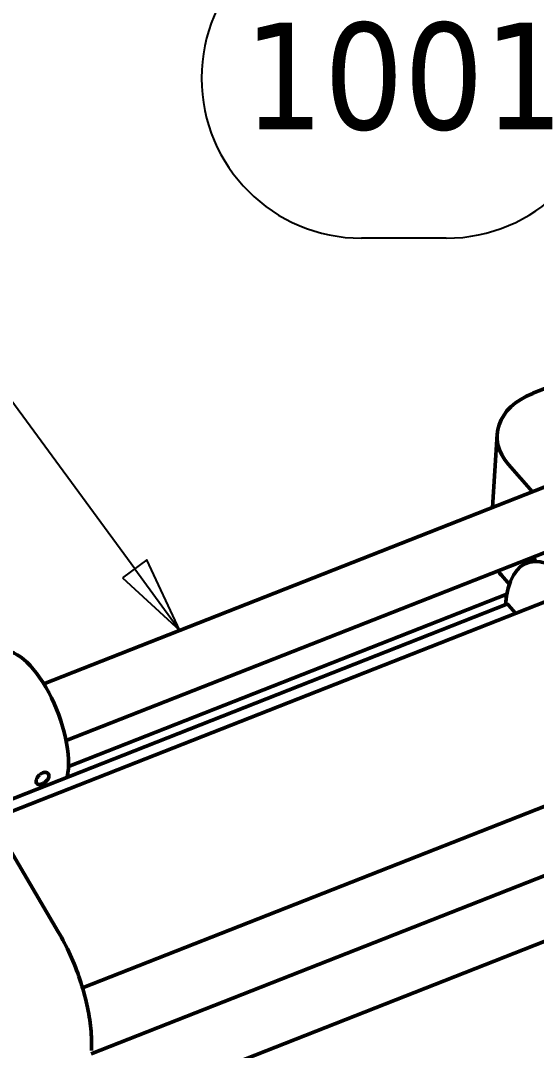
# Model space of a CAD drawing. Header units: millimetres. Extents: x -1259 to 2100, y -2965 to 1485.
# Drawn here: x 541.1 to 625.8, y 322.6 to 491.5 of the extents above; entities that cross this region are included whole.
import ezdxf

# ---------------------------------------------------------------- set-up
doc = ezdxf.new("R2010")
doc.units = ezdxf.units.MM
doc.header["$LTSCALE"] = 5
doc.layers.add('Symbol (ISO)', color=7, linetype='Continuous', lineweight=25)
doc.layers.add('Visible (ISO)', color=7, linetype='Continuous', lineweight=50)
doc.styles.add('Note Text (ISO)', font='tahoma.ttf')

# ---------------------------------------------------------------- blocks, each defined once
blk = doc.blocks.new('Balloon26')
at = {"layer": 'Symbol (ISO)'}
for p, q in [((97.225, 105.649), (94.437, 105.649)), ((111.97, 80.314), (100.32, 96.183)), ((97.225, 95.149), (94.437, 95.149)), ((112.373, 80.61), (111.567, 80.018)), ((113.45, 78.298), (112.373, 80.61)), ((111.97, 80.314), (113.45, 78.298)), ((111.567, 80.018), (113.45, 78.298))]:
    blk.add_line(p, q, dxfattribs=at)
at = {"layer": 'Symbol (ISO)', "flags": 128}
blk.add_lwpolyline([(111.567, 80.018), (113.45, 78.298), (112.373, 80.61), (111.567, 80.018)], dxfattribs=at)
at = {"layer": 'Symbol (ISO)'}
for centre, start, end in [((94.437, 100.399), 90, 270), ((97.225, 100.399), 270, 90)]:
    blk.add_arc(centre, 5.25, start, end, dxfattribs=at)
blk.add_solid([(111.567, 80.018), (113.45, 78.298), (112.373, 80.61), (111.567, 80.018)], dxfattribs=at)
at = {"layer": 'Symbol (ISO)', "insert": (95.831, 100.436), "char_height": 3.5, "attachment_point": 5, "style": 'Note Text (ISO)'}
blk.add_mtext('1003', dxfattribs=at)
blk = doc.blocks.new('Balloon27')
at = {"layer": 'Symbol (ISO)'}
for p, q in [((122.2, 101.664), (119.414, 101.664)), ((131.029, 92.79), (127.044, 94.426)), ((131.219, 93.253), (130.839, 92.328)), ((133.342, 91.841), (131.219, 93.253)), ((131.029, 92.79), (133.342, 91.841)), ((130.839, 92.328), (133.342, 91.841)), ((122.2, 91.164), (119.414, 91.164))]:
    blk.add_line(p, q, dxfattribs=at)
at = {"layer": 'Symbol (ISO)', "flags": 128}
blk.add_lwpolyline([(130.839, 92.328), (133.342, 91.841), (131.219, 93.253), (130.839, 92.328)], dxfattribs=at)
at = {"layer": 'Symbol (ISO)'}
for centre, start, end in [((119.414, 96.414), 90, 270), ((122.2, 96.414), 270, 90)]:
    blk.add_arc(centre, 5.25, start, end, dxfattribs=at)
blk.add_solid([(130.839, 92.328), (133.342, 91.841), (131.219, 93.253), (130.839, 92.328)], dxfattribs=at)
at = {"layer": 'Symbol (ISO)', "insert": (120.807, 96.451), "char_height": 3.5, "attachment_point": 5, "style": 'Note Text (ISO)'}
blk.add_mtext('1001', dxfattribs=at)

msp = doc.modelspace()

# ---------------------------------------------------------------- linework, layer by layer
at = {"layer": 'Visible (ISO)'}
for p, q in [((625.22, 430.38), (642.59, 437.2)), ((544.94, 382.73), (664.4, 429.64)), ((618.57, 411.65), (619.33, 423.66)), ((548.59, 373.42), (663.74, 418.64)), ((621.19, 418.71), (625.13, 414.22)), ((625.79, 403.17), (624.2, 402.55)), ((621.35, 399.04), (620.04, 400.53)), ((536.17, 360.46), (632.56, 398.31)), ((620.94, 397.42), (548.99, 369.16)), ((534.97, 362.01), (620.92, 395.77)), ((622.37, 394.31), (621.23, 395.61)), ((551.29, 332.88), (643.3, 369.02)), ((552.7, 322.03), (651.97, 361.02)), ((538.9, 356.3), (547.3, 342.06)), ((553.81, 311.72), (655.63, 351.71))]:
    msp.add_line(p, q, dxfattribs=at)
for centre, major_axis, ratio, start_param, end_param in [((631.8, 422.87), (-12.47, 0.79), 0.685053, 5.311527, 6.882323), ((632.11, 382.39), (7.92, -20.16), 0.41082, 5.58145, 10.126513), ((630.65, 404.7), (12.47, -0.79), 0.685053, 3.646445, 3.74073), ((621.2, 395.07), (-0.274, 0.698), 0.41082, 5.433022, 6.283185), ((542.38, 376.35), (-4.57, 11.63), 0.41082, 3.693932, 6.283185)]:
    msp.add_ellipse(centre, major_axis=major_axis, ratio=ratio, start_param=start_param, end_param=end_param, dxfattribs=at)
for points, knots in [([(544.64, 366.31), (544.5, 366.26), (544.36, 366.23), (544.11, 366.21), (544, 366.23), (543.83, 366.31), (543.76, 366.37), (543.68, 366.54), (543.66, 366.65), (543.67, 366.88), (543.71, 367.02), (543.82, 367.29), (543.91, 367.43), (544.1, 367.67), (544.22, 367.8), (544.48, 368), (544.62, 368.08), (544.88, 368.18), (545.03, 368.21), (545.29, 368.22), (545.41, 368.19), (545.59, 368.09), (545.67, 368.02), (545.77, 367.83), (545.79, 367.72), (545.78, 367.49), (545.74, 367.36), (545.62, 367.1), (545.52, 366.97), (545.32, 366.74), (545.19, 366.63), (544.91, 366.44), (544.77, 366.37), (544.64, 366.31)], [0, 0, 0, 0, 0.0376958, 0.0376958, 0.0753916, 0.0753916, 0.1130872, 0.1130872, 0.1507829, 0.1507829, 0.1884785, 0.1884785, 0.2261742, 0.2261742, 0.26387, 0.26387, 0.3015657, 0.3015657, 0.3392615, 0.3392615, 0.3769573, 0.3769573, 0.414653, 0.414653, 0.4523486, 0.4523486, 0.4900443, 0.4900443, 0.5277399, 0.5277399, 0.5654357, 0.5654357, 0.6031315, 0.6031315, 0.6031315, 0.6031315]), ([(547.3, 342.06), (548, 340.87), (548.66, 339.6), (549.86, 336.97), (550.39, 335.61), (551.32, 332.86), (551.71, 331.48), (552.31, 328.78), (552.53, 327.45), (552.78, 324.93), (552.81, 323.72), (552.74, 322.61)], [1.919862, 1.919862, 1.919862, 1.919862, 2.164208, 2.164208, 2.408554, 2.408554, 2.6529, 2.6529, 2.897247, 2.897247, 3.141593, 3.141593, 3.141593, 3.141593])]:
    msp.add_open_spline(points, degree=3, knots=knots, dxfattribs=at)

# ---------------------------------------------------------------- block references
at = {"layer": 'Symbol (ISO)', "xscale": 5, "yscale": 5, "zscale": 5}
for name in ['Balloon26', 'Balloon27']:
    msp.add_blockref(name, (0, 0), dxfattribs=at)

doc.saveas('drawing.dxf')
